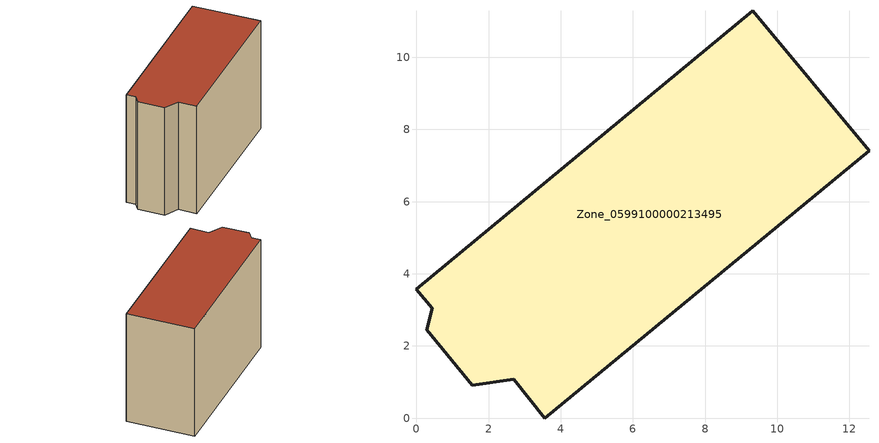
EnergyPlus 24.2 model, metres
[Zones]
Zone_0599100000213495
 floor ground (C_G): 0,3.57 9.32,11.29 12.54,7.41 3.55,0 2.7,1.08 1.55,0.91 0.28,2.45 0.44,3.04 z0
 wall outside (C_F): 9.32,11.29 0,3.57 0.44,3.04 0.28,2.45 1.55,0.91 2.7,1.08 3.55,0 12.54,7.41 9.32,11.29 z0:8.74
 roof outside (C_R): 3.55,0 12.54,7.41 9.32,11.29 0,3.57 0.44,3.04 0.28,2.45 1.55,0.91 2.7,1.08 z8.74
[BUILDING]
Pand.0599100000213495: North Axis=0; Terrain=City; Loads Convergence Tolerance Value=0.04; Temperature Convergence Tolerance Value=0.4; Solar Distribution=FullExterior; Maximum Number of Warmup Days=25; Minimum Number of Warmup Days=1
[Site:Location]
Rotterdam.The.Hague.AP_ZH_NLD Design_Conditions: Latitude=51.96; Longitude=4.45; Time Zone=1; Elevation=-4.5
[SITE:GROUNDTEMPERATURE:BUILDINGSURFACE]
18, 18, 18, 18, 18, 18, 18, 18, 18, 18, 18, 18
[MATERIAL] Thermal Absorptance=0.9; Solar Absorptance=0.7; Visible Absorptance=0.7
Name | Roughness | Thickness | Conductivity | Density | Specific Heat
G.TI.1946 | MediumSmooth | 0.15 | 1 | 540 | 1210
F.TI.1946 | Rough | 0.3 | 0.857143 | 1920 | 840
R.TI.1946 | MediumRough | 0.2 | 0.1 | 1500 | 1000
[CONSTRUCTION]
C_G: G.TI.1946
C_F: F.TI.1946
C_R: R.TI.1946
[ZONE]
Zone_0599100000213495: Type=1; Multiplier=1; Ceiling Height=Autocalculate; Volume=Autocalculate; Floor Area=autocalculate; Part of Total Floor Area=Yes
[ZONEINFILTRATION:DESIGNFLOWRATE]
Infil_Zone_0599100000213495: Zone or ZoneList or Space or SpaceList=Zone_0599100000213495; Schedule=AlwaysOn; Design Flow Rate Calculation Method=Flow/Area; Flow Rate per Floor Area=0.003; Constant Term Coefficient=1; Temperature Term Coefficient=0; Velocity Term Coefficient=0; Velocity Squared Term Coefficient=0
[HVACTEMPLATE:ZONE:IDEALLOADSAIRSYSTEM]
Zone_0599100000213495: Maximum Heating Supply Air Temperature=50; Minimum Cooling Supply Air Temperature=13; Maximum Heating Supply Air Humidity Ratio=0.0156; Minimum Cooling Supply Air Humidity Ratio=0.0077; Heating Limit=NoLimit; Cooling Limit=NoLimit; Dehumidification Control Type=ConstantSensibleHeatRatio; Cooling Sensible Heat Ratio=0.7; Dehumidification Setpoint=60; Humidification Control Type=None; Humidification Setpoint=30; Outdoor Air Method=None; Outdoor Air Flow Rate per Person=0.00944; Outdoor Air Flow Rate per Zone Floor Area=0; Outdoor Air Flow Rate per Zone=0; Demand Controlled Ventilation Type=None; Outdoor Air Economizer Type=NoEconomizer; Heat Recovery Type=None; Sensible Heat Recovery Effectiveness=0.7; Latent Heat Recovery Effectiveness=0.65
[ZONECONTROL:THERMOSTAT]
ThermostatControl_Zone_0599100000213495: Zone or ZoneList=Zone_0599100000213495; Control Type Schedule=DualSetpointControlType; Control 1=Thermostat_Zone_0599100000213495; Temperature Difference Between Cutout And Setpoint=0
[THERMOSTATSETPOINT:DUALSETPOINT]
Thermostat_Zone_0599100000213495: Heating Setpoint Temperature Schedule=HeatingSetpoint_Zone_0599100000213495; Cooling Setpoint Temperature Schedule=CoolingSetpoint_Zone_0599100000213495
[SCHEDULE:COMPACT]
HeatingSetpoint_Zone_0599100000213495: Through: 12/31, For: AllDays, Until: 24:00, 21
CoolingSetpoint_Zone_0599100000213495: Through: 12/31, For: AllDays, Until: 24:00, 24
DualSetpointControlType: Through: 12/31, For: AllDays, Until: 24:00, 4
AlwaysOn: Through: 12/31, For: AllDays, Until: 24:00, 1
